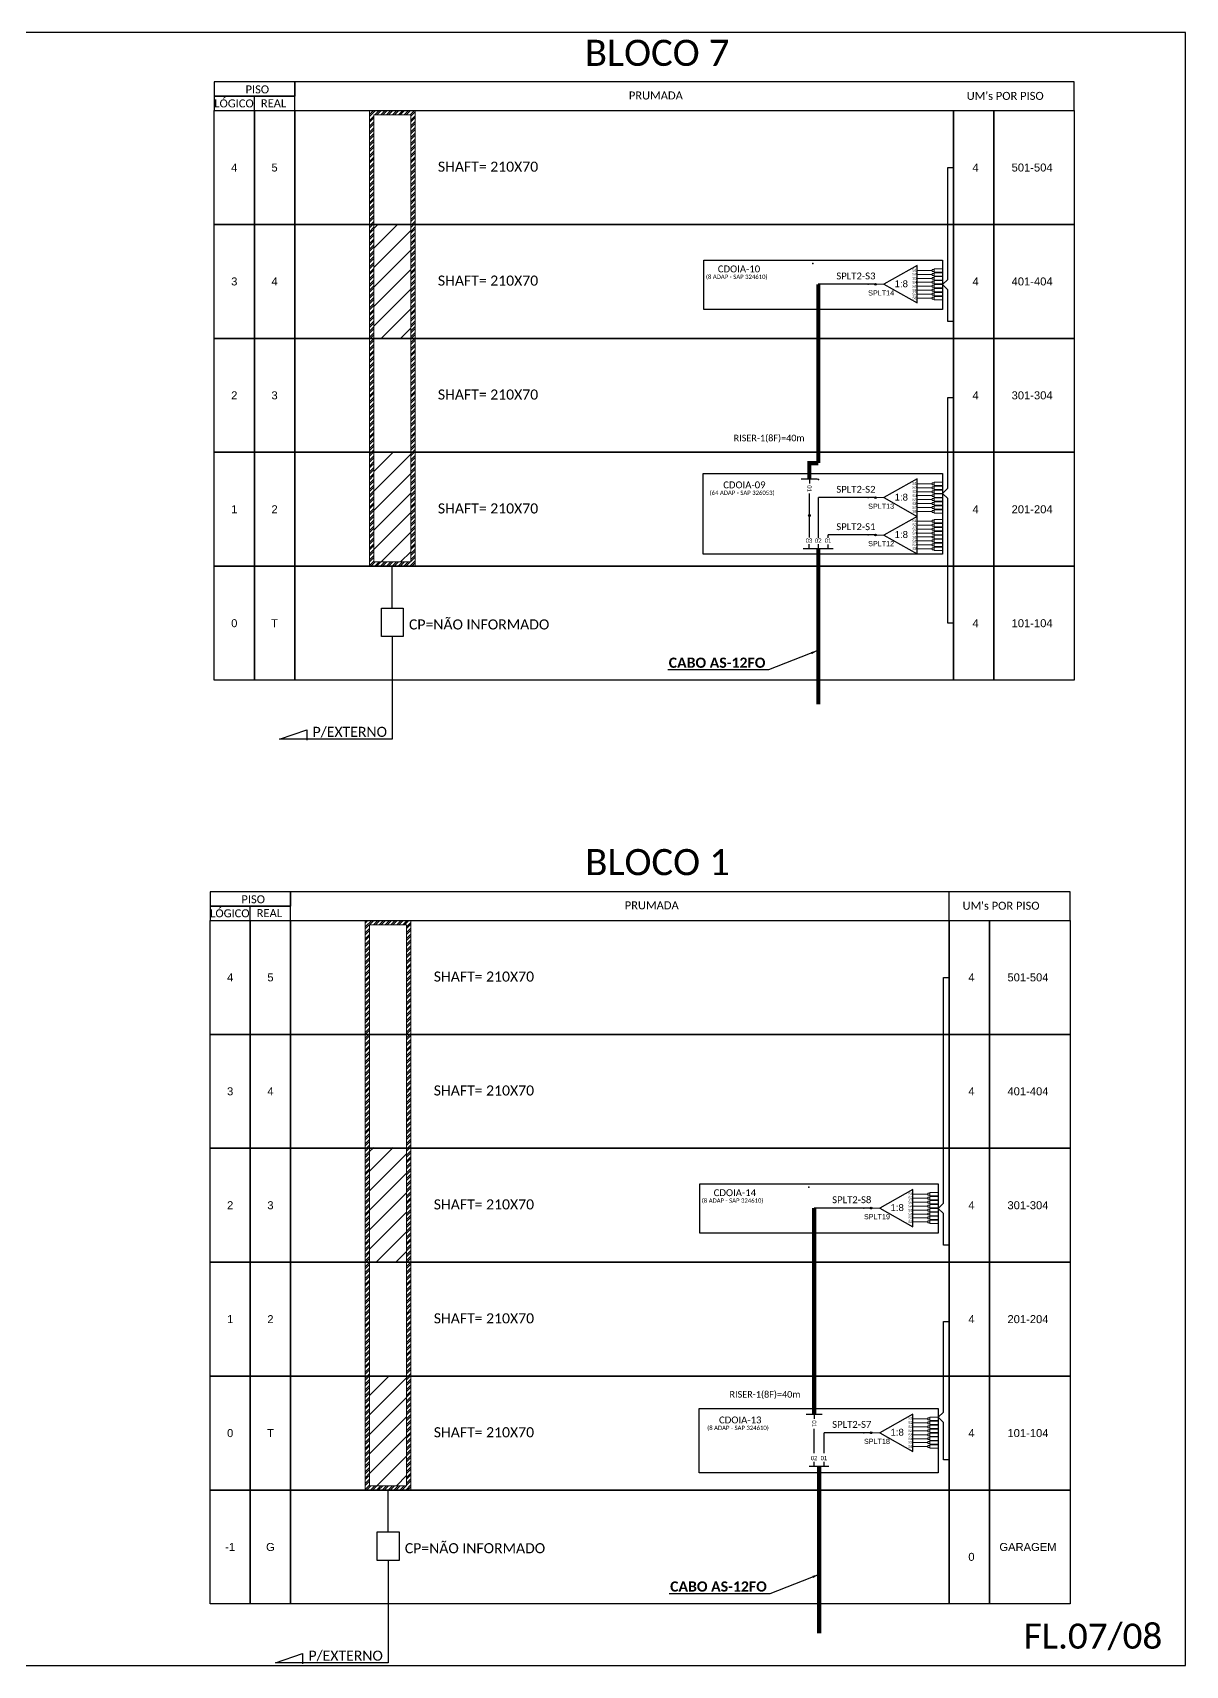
# Model space of a CAD drawing. Header units: inches. Extents: x 10034 to 13570, y 6075 to 9325.
# Drawn here: x 13151 to 13570, y 6729 to 7323 of the extents above; entities that cross this region are included whole.
import ezdxf
from ezdxf.enums import TextEntityAlignment as Align

# ---------------------------------------------------------------- set-up
doc = ezdxf.new("R2010")
doc.units = ezdxf.units.IN
doc.header["$MEASUREMENT"] = 0
doc.layers.add('Uifilar numeracao sangria', color=7, linetype='Continuous')
doc.styles.add('ARIAL', font='arial.ttf')
doc.styles.add('WMF-Calibri0', font='CALIBRI.TTF')
doc.styles.add('WMF-Calibri1', font='CALIBRIB.TTF')
doc.dimstyles.new('ISO-25', dxfattribs={"dimtxt": 2.5, "dimasz": 2.5, "dimexe": 1.25, "dimexo": 0.625, "dimtad": 1, "dimtxsty": 'Standard', "dimcen": 2.5, "dimadec": 0, "dimazin": 0, "dimtfac": 1, "dimtmove": 0, "dimatfit": 3, "dimfxl": 0, "dimarcsym": 0})

# ---------------------------------------------------------------- blocks, each defined once
blk = doc.blocks.new('A$C415C251F')
at = {"color": 3}
blk.add_point((0, 0), dxfattribs=at)
blk = doc.blocks.new('LEG_CDOIA8_C-SPLT_DIR')
at = {"color": 3}
blk.add_blockref('A$C415C251F', (0, 0), dxfattribs=at)
at = {"color": 1, "style": 'WMF-Calibri0', "flags": 4}
blk.add_attdef('CDO', (-26.84, -2.61), '', height=2, dxfattribs=at)
blk.add_attdef('MODELO', text='', height=1.5, dxfattribs=at).set_placement((-22.23, -4.54), align=Align.CENTER)
at = {"style": 'ARIAL', "flags": 4}
blk.add_attdef('SPLITAGEM', text='', height=1.5, dxfattribs=at).set_placement((-18.36, -12.59), align=Align.CENTER)
blk = doc.blocks.new('SPLT_1-8_SC-APC')
at = {"color": 1}
blk.add_lwpolyline([(-7.37, -2.1), (-17.04, -7.55), (-7.37, -13), (-7.37, -2.1)], dxfattribs=at)
at = {"color": 3, "lineweight": 0}
for points in [[(-2.99, -3.51), (-7.37, -3.51)], [(-7.37, -4.66), (-2.99, -4.66)], [(-2.41, -3.02), (-2.41, -4)], [(-2.41, -3.02), (0, -3.02)], [(-2.41, -4), (0, -4)], [(-2.41, -4.17), (-2.41, -5.16)], [(-2.41, -4.17), (0, -4.17)], [(-7.37, -5.82), (-2.99, -5.82)], [(-7.37, -6.97), (-2.99, -6.97)], [(-7.37, -8.12), (-2.99, -8.12)], [(-7.37, -9.28), (-2.99, -9.28)], [(-2.41, -5.16), (0, -5.16)], [(-2.41, -5.32), (-2.41, -6.31)], [(-2.41, -5.32), (0, -5.32)], [(-2.41, -6.31), (0, -6.31)], [(-2.41, -6.48), (-2.41, -7.46)], [(-2.41, -6.48), (0, -6.48)], [(-2.41, -7.46), (0, -7.46)], [(-2.41, -7.63), (-2.41, -8.62)], [(-2.41, -7.63), (0, -7.63)], [(-2.41, -8.62), (0, -8.62)], [(-2.41, -8.78), (-2.41, -9.77)], [(-2.41, -8.78), (0, -8.78)], [(-7.37, -10.43), (-2.99, -10.43)], [(-7.37, -11.58), (-2.99, -11.58)], [(-2.41, -9.77), (0, -9.77)], [(-2.41, -9.94), (-2.41, -10.92)], [(-2.41, -9.94), (0, -9.94)], [(-2.41, -10.92), (0, -10.92)], [(-2.41, -11.09), (-2.41, -12.08)], [(-2.41, -11.09), (0, -11.09)], [(-2.41, -12.08), (0, -12.08)]]:
    blk.add_lwpolyline(points, dxfattribs=at)
for points in [[(-2.99, -3.22), (-2.41, -3.22), (-2.41, -3.8), (-2.99, -3.8)], [(-2.99, -4.38), (-2.41, -4.38), (-2.41, -4.95), (-2.99, -4.95)], [(-2.99, -5.53), (-2.41, -5.53), (-2.41, -6.1), (-2.99, -6.1)], [(-2.99, -6.68), (-2.41, -6.68), (-2.41, -7.26), (-2.99, -7.26)], [(-2.99, -7.84), (-2.41, -7.84), (-2.41, -8.41), (-2.99, -8.41)], [(-2.99, -8.99), (-2.41, -8.99), (-2.41, -9.56), (-2.99, -9.56)], [(-2.99, -10.14), (-2.41, -10.14), (-2.41, -10.72), (-2.99, -10.72)], [(-2.99, -11.3), (-2.41, -11.3), (-2.41, -11.87), (-2.99, -11.87)]]:
    blk.add_lwpolyline(points, close=True, dxfattribs=at)
at = {"color": 1, "lineweight": 0}
blk.add_lwpolyline([(-17.04, -7.55), (-19.26, -7.55)], dxfattribs=at)
at = {"color": 1, "style": 'ARIAL'}
for s, height, p in [('S1', 0.75, (-8.74, -3.78)), ('S2', 0.75, (-8.74, -4.97)), ('1:8', 2, (-13.91, -8.4)), ('S3', 0.75, (-8.74, -6.18)), ('S4', 0.75, (-8.74, -7.36)), ('S5', 0.75, (-8.74, -8.57)), ('S6', 0.75, (-8.74, -9.69)), ('S7', 0.75, (-8.74, -10.78)), ('S8', 0.75, (-8.74, -11.9))]:
    blk.add_text(s, height=height, dxfattribs=at).set_placement(p)
blk = doc.blocks.new('SPLITTER_')
blk.add_point((0, 0))
at = {"style": 'ARIAL', "flags": 4}
blk.add_attdef('SPLT', (0, -3.26), '', height=1.5, dxfattribs=at)

msp = doc.modelspace()

# ---------------------------------------------------------------- hatches: boundary and pattern name
h = msp.add_hatch()
h.set_pattern_fill('ANSI32', color=3, scale=0.158226)
h.set_pattern_definition([(45, (1186.2246, 10794.8113), (-1.06568318, 1.06568318), []), (45, (1186.9351, 10794.8113), (-1.06568318, 1.06568318), [])])
h.paths.add_polyline_path([(13273.65, 7294.87), (13290.27, 7294.87), (13290.27, 7129.08), (13273.65, 7129.08)])
h.paths.add_polyline_path([(13275.23, 7293.28), (13288.69, 7293.28), (13288.69, 7130.66), (13275.23, 7130.66)], flags=16)
h = msp.add_hatch()
h.set_pattern_fill('ANSI31', color=1, scale=1.582261)
h.set_pattern_definition([(45, (-3373.306, -5176.488), (-3.5522773, 3.5522773), [])])
h.paths.add_polyline_path([(13288.69, 7253.42), (13275.23, 7253.42), (13275.23, 7211.97), (13288.69, 7211.97)])
h = msp.add_hatch(color=3)
h.dxf.hatch_style = 1
edge = h.paths.add_edge_path()
edge.add_arc((13457.69, 7231.65), 0.32, 0, 360)
h = msp.add_hatch(color=3)
h.dxf.hatch_style = 1
edge = h.paths.add_edge_path()
edge.add_arc((13457.69, 7231.65), 0.32, 0, 360)
h = msp.add_hatch()
h.set_pattern_fill('ANSI31', color=1, scale=1.582261)
h.set_pattern_definition([(45, (-3373.306, -5257.8004), (-3.5522773, 3.5522773), [])])
h.paths.add_polyline_path([(13288.69, 7170.52), (13275.23, 7170.52), (13275.23, 7130.66), (13288.69, 7130.66)])
h = msp.add_hatch(color=3)
h.dxf.hatch_style = 1
edge = h.paths.add_edge_path()
edge.add_arc((13457.69, 7154.03), 0.32, 0, 360)
h = msp.add_hatch(color=3)
h.dxf.hatch_style = 1
edge = h.paths.add_edge_path()
edge.add_arc((13457.69, 7154.03), 0.32, 0, 360)
h = msp.add_hatch(color=3)
h.dxf.hatch_style = 1
edge = h.paths.add_edge_path()
edge.add_arc((13433.68, 7147.52), 0.32, 0, 360)
h = msp.add_hatch(color=3)
h.dxf.hatch_style = 1
edge = h.paths.add_edge_path()
edge.add_arc((13433.68, 7147.52), 0.32, 0, 360)
h = msp.add_hatch(color=3)
h.dxf.hatch_style = 1
edge = h.paths.add_edge_path()
edge.add_arc((13457.69, 7140.44), 0.32, 0, 360)
h = msp.add_hatch(color=3)
h.dxf.hatch_style = 1
edge = h.paths.add_edge_path()
edge.add_arc((13457.69, 7140.44), 0.32, 0, 360)
h = msp.add_hatch()
h.set_pattern_fill('ANSI32', color=3, scale=0.158226)
h.set_pattern_definition([(45, (1184.7223, 10458.7187), (-1.06568318, 1.06568318), []), (45, (1185.4327, 10458.7187), (-1.06568318, 1.06568318), [])])
h.paths.add_polyline_path([(13272.15, 7000.22), (13288.76, 7000.22), (13288.76, 6792.98), (13272.15, 6792.98)])
h.paths.add_polyline_path([(13273.73, 6998.64), (13287.18, 6998.64), (13287.18, 6794.57), (13273.73, 6794.57)], flags=16)
h = msp.add_hatch()
h.set_pattern_fill('ANSI31', color=1, scale=1.582261)
h.set_pattern_definition([(45, (-3374.8085, -5512.34), (-3.5522773, 3.5522773), [])])
h.paths.add_polyline_path([(13287.18, 6917.57), (13273.73, 6917.57), (13273.73, 6876.12), (13287.18, 6876.12)])
h = msp.add_hatch(color=3)
h.dxf.hatch_style = 1
edge = h.paths.add_edge_path()
edge.add_arc((13456.19, 6895.56), 0.32, 0, 360)
h = msp.add_hatch(color=3)
h.dxf.hatch_style = 1
edge = h.paths.add_edge_path()
edge.add_arc((13456.19, 6895.56), 0.32, 0, 360)
h = msp.add_hatch()
h.set_pattern_fill('ANSI31', color=1, scale=1.582261)
h.set_pattern_definition([(45, (-3374.8085, -5593.893), (-3.5522773, 3.5522773), [])])
h.paths.add_polyline_path([(13287.18, 6834.43), (13273.73, 6834.43), (13273.73, 6794.57), (13287.18, 6794.57)])
h = msp.add_hatch(color=3)
h.dxf.hatch_style = 1
edge = h.paths.add_edge_path()
edge.add_arc((13456.19, 6813.83), 0.32, 0, 360)
h = msp.add_hatch(color=3)
h.dxf.hatch_style = 1
edge = h.paths.add_edge_path()
edge.add_arc((13456.19, 6813.83), 0.32, 0, 360)

# ---------------------------------------------------------------- linework, layer by layer
at = {"color": 1}
for p, q in [((13395.04, 7162.8), (13482.05, 7162.8)), ((13395.04, 7133.51), (13395.04, 7162.8)), ((13482.05, 7162.8), (13482.05, 7133.51)), ((13482.05, 7133.51), (13395.04, 7133.51))]:
    msp.add_line(p, q, dxfattribs=at)
for points in [[(12731.87, 6729.2), (13570.43, 6729.2), (13570.43, 7323.2), (12731.87, 7323.2), (12731.87, 6729.2)], [(13246.47, 7294.87), (13530.01, 7294.87), (13530.01, 7305.28), (13246.47, 7305.28), (13246.47, 7305.28), (13246.47, 7300.07)], [(13231.82, 7294.87), (13231.82, 7300.07)], [(13281.96, 7113.83), (13281.96, 7129.09)], [(13244.96, 7000.22), (13528.51, 7000.22), (13528.51, 7010.63), (13244.96, 7010.63), (13244.96, 7010.63), (13244.96, 7005.43)], [(13484.54, 7000.22), (13484.54, 7010.63)], [(13230.32, 7000.22), (13230.32, 7005.43)], [(13280.46, 6777.73), (13280.46, 6793)]]:
    msp.add_lwpolyline(points)
for points in [[(13217.17, 7300.07), (13246.47, 7300.07), (13246.47, 7305.28), (13217.17, 7305.28)], [(13217.17, 7294.87), (13246.47, 7294.87), (13246.47, 7300.07), (13217.17, 7300.07)], [(13277.98, 7113.83), (13285.94, 7113.83), (13285.94, 7103.47), (13277.98, 7103.47)], [(13215.67, 7005.43), (13244.96, 7005.43), (13244.96, 7010.63), (13215.67, 7010.63)], [(13215.67, 7000.22), (13244.96, 7000.22), (13244.96, 7005.43), (13215.67, 7005.43)], [(13276.48, 6777.73), (13284.44, 6777.73), (13284.44, 6767.37), (13276.48, 6767.37)]]:
    msp.add_lwpolyline(points, close=True)
at = {"color": 0}
for points in [[(13217.17, 7294.87), (13231.82, 7294.87), (13231.82, 7253.42), (13217.17, 7253.42)], [(13231.82, 7294.87), (13246.47, 7294.87), (13246.47, 7253.42), (13231.82, 7253.42)], [(13246.47, 7294.87), (13486.07, 7294.87), (13486.07, 7253.42), (13246.47, 7253.42)], [(13486.07, 7294.87), (13500.72, 7294.87), (13500.72, 7253.42), (13486.07, 7253.42)], [(13500.72, 7294.87), (13530.01, 7294.87), (13530.01, 7253.42), (13500.72, 7253.42)], [(13217.17, 7253.42), (13231.82, 7253.42), (13231.82, 7211.97), (13217.17, 7211.97)], [(13231.82, 7253.42), (13246.47, 7253.42), (13246.47, 7211.97), (13231.82, 7211.97)], [(13246.47, 7253.42), (13486.07, 7253.42), (13486.07, 7211.97), (13246.47, 7211.97)], [(13486.07, 7253.42), (13500.72, 7253.42), (13500.72, 7211.97), (13486.07, 7211.97)], [(13500.72, 7253.42), (13530.01, 7253.42), (13530.01, 7211.97), (13500.72, 7211.97)], [(13217.17, 7211.97), (13231.82, 7211.97), (13231.82, 7170.52), (13217.17, 7170.52)], [(13231.82, 7211.97), (13246.47, 7211.97), (13246.47, 7170.52), (13231.82, 7170.52)], [(13246.47, 7211.97), (13486.07, 7211.97), (13486.07, 7170.52), (13246.47, 7170.52)], [(13486.07, 7211.97), (13500.72, 7211.97), (13500.72, 7170.52), (13486.07, 7170.52)], [(13500.72, 7211.97), (13530.01, 7211.97), (13530.01, 7170.52), (13500.72, 7170.52)], [(13217.17, 7170.52), (13231.82, 7170.52), (13231.82, 7129.08), (13217.17, 7129.08)], [(13231.82, 7170.52), (13246.47, 7170.52), (13246.47, 7129.08), (13231.82, 7129.08)], [(13246.47, 7170.52), (13486.07, 7170.52), (13486.07, 7129.08), (13246.47, 7129.08)], [(13486.07, 7170.52), (13500.72, 7170.52), (13500.72, 7129.08), (13486.07, 7129.08)], [(13500.72, 7170.52), (13530.01, 7170.52), (13530.01, 7129.08), (13500.72, 7129.08)], [(13217.17, 7129.08), (13231.82, 7129.08), (13231.82, 7087.63), (13217.17, 7087.63)], [(13231.82, 7129.08), (13246.47, 7129.08), (13246.47, 7087.63), (13231.82, 7087.63)], [(13246.47, 7129.08), (13486.07, 7129.08), (13486.07, 7087.63), (13246.47, 7087.63)], [(13486.07, 7129.08), (13500.72, 7129.08), (13500.72, 7087.63), (13486.07, 7087.63)], [(13500.72, 7129.08), (13530.01, 7129.08), (13530.01, 7087.63), (13500.72, 7087.63)], [(13215.67, 7000.22), (13230.32, 7000.22), (13230.32, 6958.77), (13215.67, 6958.77)], [(13230.32, 7000.22), (13244.96, 7000.22), (13244.96, 6958.77), (13230.32, 6958.77)], [(13244.96, 7000.22), (13484.56, 7000.22), (13484.56, 6958.77), (13244.96, 6958.77)], [(13484.56, 7000.22), (13499.21, 7000.22), (13499.21, 6958.77), (13484.56, 6958.77)], [(13499.21, 7000.22), (13528.51, 7000.22), (13528.51, 6958.77), (13499.21, 6958.77)], [(13215.67, 6958.77), (13230.32, 6958.77), (13230.32, 6917.33), (13215.67, 6917.33)], [(13230.32, 6958.77), (13244.96, 6958.77), (13244.96, 6917.33), (13230.32, 6917.33)], [(13244.96, 6958.77), (13484.56, 6958.77), (13484.56, 6917.33), (13244.96, 6917.33)], [(13484.56, 6958.77), (13499.21, 6958.77), (13499.21, 6917.33), (13484.56, 6917.33)], [(13499.21, 6958.77), (13528.51, 6958.77), (13528.51, 6917.33), (13499.21, 6917.33)], [(13215.67, 6917.33), (13230.32, 6917.33), (13230.32, 6875.88), (13215.67, 6875.88)], [(13230.32, 6917.33), (13244.96, 6917.33), (13244.96, 6875.88), (13230.32, 6875.88)], [(13244.96, 6917.33), (13484.56, 6917.33), (13484.56, 6875.88), (13244.96, 6875.88)], [(13484.56, 6917.33), (13499.21, 6917.33), (13499.21, 6875.88), (13484.56, 6875.88)], [(13499.21, 6917.33), (13528.51, 6917.33), (13528.51, 6875.88), (13499.21, 6875.88)], [(13215.67, 6875.88), (13230.32, 6875.88), (13230.32, 6834.43), (13215.67, 6834.43)], [(13230.32, 6875.88), (13244.96, 6875.88), (13244.96, 6834.43), (13230.32, 6834.43)], [(13244.96, 6875.88), (13484.56, 6875.88), (13484.56, 6834.43), (13244.96, 6834.43)], [(13484.56, 6875.88), (13499.21, 6875.88), (13499.21, 6834.43), (13484.56, 6834.43)], [(13499.21, 6875.88), (13528.51, 6875.88), (13528.51, 6834.43), (13499.21, 6834.43)], [(13215.67, 6834.43), (13230.32, 6834.43), (13230.32, 6792.98), (13215.67, 6792.98)], [(13230.32, 6834.43), (13244.96, 6834.43), (13244.96, 6792.98), (13230.32, 6792.98)], [(13244.96, 6834.43), (13484.56, 6834.43), (13484.56, 6792.98), (13244.96, 6792.98)], [(13484.56, 6834.43), (13499.21, 6834.43), (13499.21, 6792.98), (13484.56, 6792.98)], [(13499.21, 6834.43), (13528.51, 6834.43), (13528.51, 6792.98), (13499.21, 6792.98)], [(13215.67, 6792.98), (13230.32, 6792.98), (13230.32, 6751.54), (13215.67, 6751.54)], [(13230.32, 6792.98), (13244.96, 6792.98), (13244.96, 6751.54), (13230.32, 6751.54)], [(13244.96, 6792.98), (13484.56, 6792.98), (13484.56, 6751.54), (13244.96, 6751.54)], [(13484.56, 6792.98), (13499.21, 6792.98), (13499.21, 6751.54), (13484.56, 6751.54)], [(13499.21, 6792.98), (13528.51, 6792.98), (13528.51, 6751.54), (13499.21, 6751.54)]]:
    msp.add_lwpolyline(points, close=True, dxfattribs=at)
at = {"color": 2, "lineweight": 0}
for points in [[(13273.65, 7294.87), (13290.27, 7294.87), (13290.27, 7129.08), (13273.65, 7129.08)], [(13275.23, 7293.28), (13288.69, 7293.28), (13288.69, 7130.66), (13275.23, 7130.66)], [(13272.15, 7000.22), (13288.76, 7000.22), (13288.76, 6792.98), (13272.15, 6792.98)], [(13273.73, 6998.64), (13287.18, 6998.64), (13287.18, 6794.57), (13273.73, 6794.57)]]:
    msp.add_lwpolyline(points, close=True, dxfattribs=at)
at = {"color": 3}
for points in [[(13484.01, 7239.33), (13484.01, 7274.14), (13486.07, 7274.14)], [(13484.01, 7235.65), (13484.01, 7248.84)], [(13484.01, 7229.67), (13482.05, 7231.55), (13484.01, 7233.43), (13484.01, 7233.43), (13484.01, 7235.65)], [(13486.07, 7218.15), (13484.01, 7218.15), (13484.01, 7229.67)], [(13484.01, 7148.8), (13484.01, 7153.7), (13482.05, 7155.58), (13484.01, 7157.46), (13484.01, 7157.46), (13484.01, 7188.37)], [(13484.01, 7188.37), (13484.01, 7190.43), (13486.07, 7190.43)], [(13484.01, 7108.35), (13484.01, 7148.8)], [(13457.37, 7140.44), (13440.5, 7140.44)], [(13440.5, 7139.36), (13440.5, 7140.44)], [(13440.5, 7135.35), (13440.5, 7136.95)], [(13486.07, 7108.35), (13484.01, 7108.35)], [(13482.5, 6899.56), (13482.5, 6979.5), (13484.56, 6979.5)], [(13482.5, 6893.58), (13480.55, 6895.46), (13482.5, 6897.34), (13482.5, 6897.34), (13482.5, 6899.56)], [(13484.56, 6882.06), (13482.51, 6882.06), (13482.5, 6893.58)], [(13482.51, 6803.91), (13482.5, 6817.6), (13480.55, 6819.49), (13482.5, 6821.37), (13482.5, 6821.37), (13482.5, 6852.27)], [(13482.5, 6852.27), (13482.5, 6854.34), (13484.56, 6854.34)], [(13439, 6806.42), (13439, 6813.83)], [(13455.87, 6813.83), (13439, 6813.83)], [(13439, 6801.58), (13439, 6803.27)], [(13484.56, 6803.91), (13482.51, 6803.91)]]:
    msp.add_lwpolyline(points, dxfattribs=at)
at = {"color": 1}
for points in [[(13395.31, 7240.42), (13482.05, 7240.42), (13482.05, 7222.47), (13395.31, 7222.47)], [(13393.81, 6904.33), (13480.55, 6904.33), (13480.55, 6886.38), (13393.81, 6886.38)], [(13393.54, 6822.6), (13480.55, 6822.6), (13480.55, 6799.22), (13393.54, 6799.22)]]:
    msp.add_lwpolyline(points, close=True, dxfattribs=at)
at = {"color": 5, "const_width": 1.5}
for points in [[(13436.92, 7166.58), (13436.92, 7231.65)], [(13433.69, 7160.83), (13433.69, 7166.58), (13436.92, 7166.58)], [(13435.42, 6820.63), (13435.42, 6895.56)]]:
    msp.add_lwpolyline(points, dxfattribs=at)
at = {"color": 2}
for points in [[(13457.37, 7231.65), (13436.92, 7231.65)], [(13457.37, 7154.03), (13436.94, 7154.03)], [(13436.94, 7139.33), (13436.94, 7154.03)], [(13436.94, 7135.35), (13436.94, 7137.05)], [(13455.87, 6895.56), (13435.42, 6895.56)], [(13435.4, 6806.42), (13435.4, 6815.27)], [(13435.44, 6801.58), (13435.44, 6803.27)]]:
    msp.add_lwpolyline(points, dxfattribs=at)
at = {"color": 5}
for points in [[(13457.37, 7231.65), (13457.69, 7231.65)], [(13430.74, 7160.83), (13436.65, 7160.83)], [(13433.69, 7160.83), (13433.69, 7159.12)], [(13433.68, 7147.4), (13433.68, 7155.48)], [(13457.37, 7154.03), (13457.69, 7154.03)], [(13433.36, 7147.52), (13433.68, 7147.52)], [(13457.37, 7140.44), (13457.69, 7140.44)], [(13455.87, 6895.56), (13456.19, 6895.56)], [(13432.46, 6820.63), (13438.37, 6820.63)], [(13435.42, 6820.63), (13435.42, 6818.92)], [(13455.87, 6813.83), (13456.19, 6813.83)]]:
    msp.add_lwpolyline(points, dxfattribs=at)
at = {"color": 0}
for points in [[(13433.68, 7139.57), (13433.68, 7147.2)], [(13433.58, 7135.35), (13433.58, 7137.05)]]:
    msp.add_lwpolyline(points, dxfattribs=at)
at = {"color": 1}
for points in [[(13438.72, 7135.35), (13431.39, 7135.35)], [(13442.28, 7135.35), (13438.72, 7135.35)], [(13437.22, 6801.58), (13433.66, 6801.58)], [(13440.78, 6801.58), (13437.22, 6801.58)]]:
    msp.add_lwpolyline(points, dxfattribs=at)
at = {"color": 1, "const_width": 1.5}
for points in [[(13436.94, 7135.35), (13436.94, 7078.79)], [(13437.22, 6801.58), (13437.22, 6740.85)]]:
    msp.add_lwpolyline(points, dxfattribs=at)
at = {"color": 3}
for centre in [(13457.69, 7231.65), (13457.69, 7231.65), (13457.69, 7154.03), (13457.69, 7154.03), (13433.68, 7147.52), (13433.68, 7147.52), (13457.69, 7140.44), (13457.69, 7140.44), (13456.19, 6895.56), (13456.19, 6895.56), (13456.19, 6813.83), (13456.19, 6813.83)]:
    msp.add_circle(centre, 0.32, dxfattribs=at)
at = {"layer": 'Uifilar numeracao sangria', "color": 0, "ltscale": 2}
for points in [[(13281.96, 7103.47), (13281.96, 7066.17), (13240.93, 7066.17), (13250.84, 7069.57), (13250.82, 7065.82)], [(13280.46, 6767.37), (13280.46, 6730.08), (13239.43, 6730.08), (13249.34, 6733.48), (13249.32, 6729.73)]]:
    msp.add_lwpolyline(points, dxfattribs=at)

# ---------------------------------------------------------------- block references
at = {"color": 1}
ref = msp.add_blockref('LEG_CDOIA8_C-SPLT_DIR', (13434.99, 7239.26), dxfattribs=dict(at, xscale=1.247999999998865, yscale=1.247999999998865, zscale=1.247999999998865))
ref.add_attrib('CDO', 'CDOIA-10', (13400.37, 7236), dxfattribs={"color": 1, "height": 2.496, "style": 'WMF-Calibri0'})
ref.add_attrib('MODELO', '(8 ADAP - SAP 324610)', dxfattribs={"color": 1, "height": 1.56, "style": 'WMF-Calibri0'}).set_placement((13407.25, 7233.6), align=Align.CENTER)
at = {"color": 3, "xscale": 1.247999999998865, "yscale": 1.247999999998865, "zscale": 1.247999999998865}
for p in [(13482.05, 7241.07), (13482.05, 7163.45), (13482.05, 7149.85), (13480.55, 6904.98), (13480.55, 6823.25)]:
    msp.add_blockref('SPLT_1-8_SC-APC', p, dxfattribs=at)
ref = msp.add_blockref('SPLITTER_', (13455.05, 7231.65), dxfattribs=dict(xscale=1.247999999998865, yscale=1.247999999998865, zscale=1.247999999998865))
ref.add_attrib('SPLT', 'SPLT14', (13455.05, 7227.58), dxfattribs={"height": 1.872, "style": 'ARIAL'})
at = {"color": 1}
ref = msp.add_blockref('LEG_CDOIA8_C-SPLT_DIR', (13436.95, 7160.69), dxfattribs=dict(at, xscale=1.247999999998865, yscale=1.247999999998865, zscale=1.247999999998865))
ref.add_attrib('CDO', 'CDOIA-09', (13402.33, 7157.43), dxfattribs={"color": 1, "height": 2.496, "style": 'WMF-Calibri0'})
ref.add_attrib('MODELO', '(64 ADAP - SAP 326053)', dxfattribs={"color": 1, "height": 1.56, "style": 'WMF-Calibri0'}).set_placement((13409.21, 7155.02), align=Align.CENTER)
ref = msp.add_blockref('SPLITTER_', (13455.05, 7154.03), dxfattribs=dict(xscale=1.247999999998865, yscale=1.247999999998865, zscale=1.247999999998865))
ref.add_attrib('SPLT', 'SPLT13', (13455.05, 7149.96), dxfattribs={"height": 1.872, "style": 'ARIAL'})
ref = msp.add_blockref('SPLITTER_', (13455.05, 7140.44), dxfattribs=dict(xscale=1.247999999998865, yscale=1.247999999998865, zscale=1.247999999998865))
ref.add_attrib('SPLT', 'SPLT12', (13455.05, 7136.37), dxfattribs={"height": 1.872, "style": 'ARIAL'})
ref = msp.add_blockref('LEG_CDOIA8_C-SPLT_DIR', (13433.49, 6903.17), dxfattribs=dict(at, xscale=1.247999999998865, yscale=1.247999999998865, zscale=1.247999999998865))
ref.add_attrib('CDO', 'CDOIA-14', (13398.87, 6899.91), dxfattribs={"color": 1, "height": 2.496, "style": 'WMF-Calibri0'})
ref.add_attrib('MODELO', '(8 ADAP - SAP 324610)', dxfattribs={"color": 1, "height": 1.56, "style": 'WMF-Calibri0'}).set_placement((13405.75, 6897.51), align=Align.CENTER)
ref = msp.add_blockref('SPLITTER_', (13453.54, 6895.56), dxfattribs=dict(xscale=1.247999999998865, yscale=1.247999999998865, zscale=1.247999999998865))
ref.add_attrib('SPLT', 'SPLT19', (13453.54, 6891.49), dxfattribs={"height": 1.872, "style": 'ARIAL'})
ref = msp.add_blockref('LEG_CDOIA8_C-SPLT_DIR', (13435.45, 6820.48), dxfattribs=dict(at, xscale=1.247999999998865, yscale=1.247999999998865, zscale=1.247999999998865))
ref.add_attrib('CDO', 'CDOIA-13', (13400.82, 6817.23), dxfattribs={"color": 1, "height": 2.496, "style": 'WMF-Calibri0'})
ref.add_attrib('MODELO', '(8 ADAP - SAP 324610)', dxfattribs={"color": 1, "height": 1.56, "style": 'WMF-Calibri0'}).set_placement((13407.71, 6814.82), align=Align.CENTER)
ref = msp.add_blockref('SPLITTER_', (13453.54, 6813.83), dxfattribs=dict(xscale=1.247999999998865, yscale=1.247999999998865, zscale=1.247999999998865))
ref.add_attrib('SPLT', 'SPLT18', (13453.54, 6809.76), dxfattribs={"height": 1.872, "style": 'ARIAL'})

# ---------------------------------------------------------------- texts
at = {"style": 'WMF-Calibri0'}
for s, height, p in [('BLOCO 7', 9.494, (13352.01, 7311.11)), ('     PISO', 2.911, (13223.45, 7301.1)), ('PRUMADA', 2.911, (13368.02, 7298.89)), ("UM's POR PISO", 2.9114, (13490.9, 7298.74)), ('  LÓGICO', 2.911, (13215.17, 7296)), ('    REAL', 2.911, (13230.05, 7296.06)), ('SHAFT= 210X70', 3.6661, (13298.55, 7272.61)), ('SHAFT= 210X70', 3.6661, (13298.55, 7231.16)), ('SHAFT= 210X70', 3.6661, (13298.55, 7189.71)), ('SHAFT= 210X70', 3.6661, (13298.55, 7148.27)), ('BLOCO 1', 9.494, (13352.17, 7016.69)), ('     PISO', 2.911, (13221.95, 7006.45)), ('  LÓGICO', 2.911, (13213.66, 7001.35)), ('    REAL', 2.911, (13228.55, 7001.42)), ('PRUMADA', 2.911, (13366.52, 7004.25)), ("UM's POR PISO", 2.9114, (13489.39, 7004.1)), ('SHAFT= 210X70', 3.6661, (13297.05, 6977.96)), ('SHAFT= 210X70', 3.6661, (13297.05, 6936.52)), ('SHAFT= 210X70', 3.6661, (13297.05, 6895.07)), ('SHAFT= 210X70', 3.6661, (13297.05, 6853.62)), ('SHAFT= 210X70', 3.6661, (13297.05, 6812.17))]:
    msp.add_text(s, height=height, dxfattribs=at).set_placement(p)
at = {"color": 0, "style": 'ARIAL'}
for s, height, p in [('4', 2.91, (13224.49, 7274.14)), ('5', 2.91, (13239.14, 7274.14)), ('4', 2.91, (13494.14, 7274.14)), ('501-504', 2.911, (13514.69, 7274.14)), ('3', 2.91, (13224.49, 7232.69)), ('4', 2.91, (13239.14, 7232.69)), ('4', 2.91, (13494.14, 7232.69)), ('401-404', 2.911, (13514.69, 7232.69)), ('2', 2.91, (13224.49, 7191.25)), ('3', 2.91, (13239.14, 7191.25)), ('4', 2.91, (13494.14, 7191.25)), ('301-304', 2.911, (13514.69, 7191.25)), ('1', 2.91, (13224.49, 7149.8)), ('2', 2.91, (13239.14, 7149.8)), ('4', 2.91, (13494.14, 7149.8)), ('201-204', 2.911, (13514.69, 7149.8)), ('0', 2.91, (13224.49, 7108.35)), ('T', 2.91, (13239.14, 7108.35)), ('4', 2.91, (13494.14, 7108.35)), ('101-104', 2.911, (13514.69, 7108.35)), ('4', 2.91, (13222.99, 6979.5)), ('5', 2.91, (13237.64, 6979.5)), ('4', 2.91, (13492.63, 6979.5)), ('501-504', 2.911, (13513.19, 6979.5)), ('3', 2.91, (13222.99, 6938.05)), ('4', 2.91, (13237.64, 6938.05)), ('4', 2.91, (13492.63, 6938.05)), ('401-404', 2.911, (13513.19, 6938.05)), ('2', 2.91, (13222.99, 6896.6)), ('3', 2.91, (13237.64, 6896.6)), ('4', 2.91, (13492.63, 6896.6)), ('301-304', 2.911, (13513.19, 6896.6)), ('1', 2.91, (13222.99, 6855.15)), ('2', 2.91, (13237.64, 6855.15)), ('4', 2.91, (13492.63, 6855.15)), ('201-204', 2.911, (13513.19, 6855.15)), ('0', 2.91, (13222.99, 6813.71)), ('T', 2.91, (13237.64, 6813.71)), ('4', 2.91, (13492.63, 6813.71)), ('101-104', 2.911, (13513.19, 6813.71)), ('-1', 2.911, (13222.99, 6772.26)), ('G', 2.91, (13237.64, 6772.26)), ('GARAGEM', 2.911, (13513.19, 6772.26)), ('0', 2.91, (13492.63, 6768.68))]:
    msp.add_text(s, height=height, dxfattribs=at).set_placement(p, align=Align.MIDDLE_CENTER)
at = {"color": 2, "style": 'WMF-Calibri0'}
for s, p in [('SPLT2-S3', (13443.48, 7233.43)), ('SPLT2-S2', (13443.48, 7155.81)), ('SPLT2-S1', (13443.48, 7142.21)), ('SPLT2-S8', (13441.97, 6897.34)), ('SPLT2-S7', (13441.97, 6815.61))]:
    msp.add_text(s, height=2.496, dxfattribs=at).set_placement(p)
at = {"color": 5, "style": 'WMF-Calibri0'}
for p in [(13406.13, 7174.54), (13404.63, 6826.61)]:
    msp.add_text('RISER-1(8F)=40m', height=2.3699, dxfattribs=at).set_placement(p)
at = {"style": 'ARIAL'}
for p in [(13433.69, 7157.33), (13435.41, 6817.13)]:
    msp.add_text('01', height=1.56, rotation=270, dxfattribs=at).set_placement(p, align=Align.MIDDLE_CENTER)
for s, p in [('03', (13433.55, 7138.39)), ('02', (13436.9, 7138.39)), ('01', (13440.47, 7138.39)), ('02', (13435.4, 6804.61)), ('01', (13438.97, 6804.61))]:
    msp.add_text(s, height=1.56, dxfattribs=at).set_placement(p, align=Align.MIDDLE_CENTER)
at = {"color": 0, "style": 'WMF-Calibri0'}
for s, height, p in [('CP=NÃO INFORMADO', 3.6661, (13288.04, 7106.07)), ('P/EXTERNO', 3.666, (13252.98, 7066.99)), ('CP=NÃO INFORMADO', 3.6661, (13286.53, 6769.98)), ('P/EXTERNO', 3.666, (13251.47, 6730.9))]:
    msp.add_text(s, height=height, dxfattribs=at).set_placement(p)
at = {"color": 1, "ltscale": 8, "style": 'WMF-Calibri1'}
for p in [(13382.52, 7092.12), (13383.03, 6756.03)]:
    msp.add_text('CABO AS-12FO', height=3.7192, dxfattribs=at).set_placement(p)
at = {"color": 7, "linetype": 'Continuous', "style": 'WMF-Calibri0'}
msp.add_text('FL.07/08', height=9.118, dxfattribs=at).set_placement((13511.64, 6735.27))

# ---------------------------------------------------------------- leaders
at = {"color": 1, "ltscale": 8}
for points in [[(13436.7, 7098.37), (13418.8, 7091.34), (13382.21, 7091.34)], [(13437.22, 6762.28), (13419.31, 6755.25), (13382.73, 6755.25)]]:
    msp.add_leader(points, dimstyle='ISO-25', override={"dimtad": 0}, dxfattribs=at)

doc.saveas('drawing.dxf')
